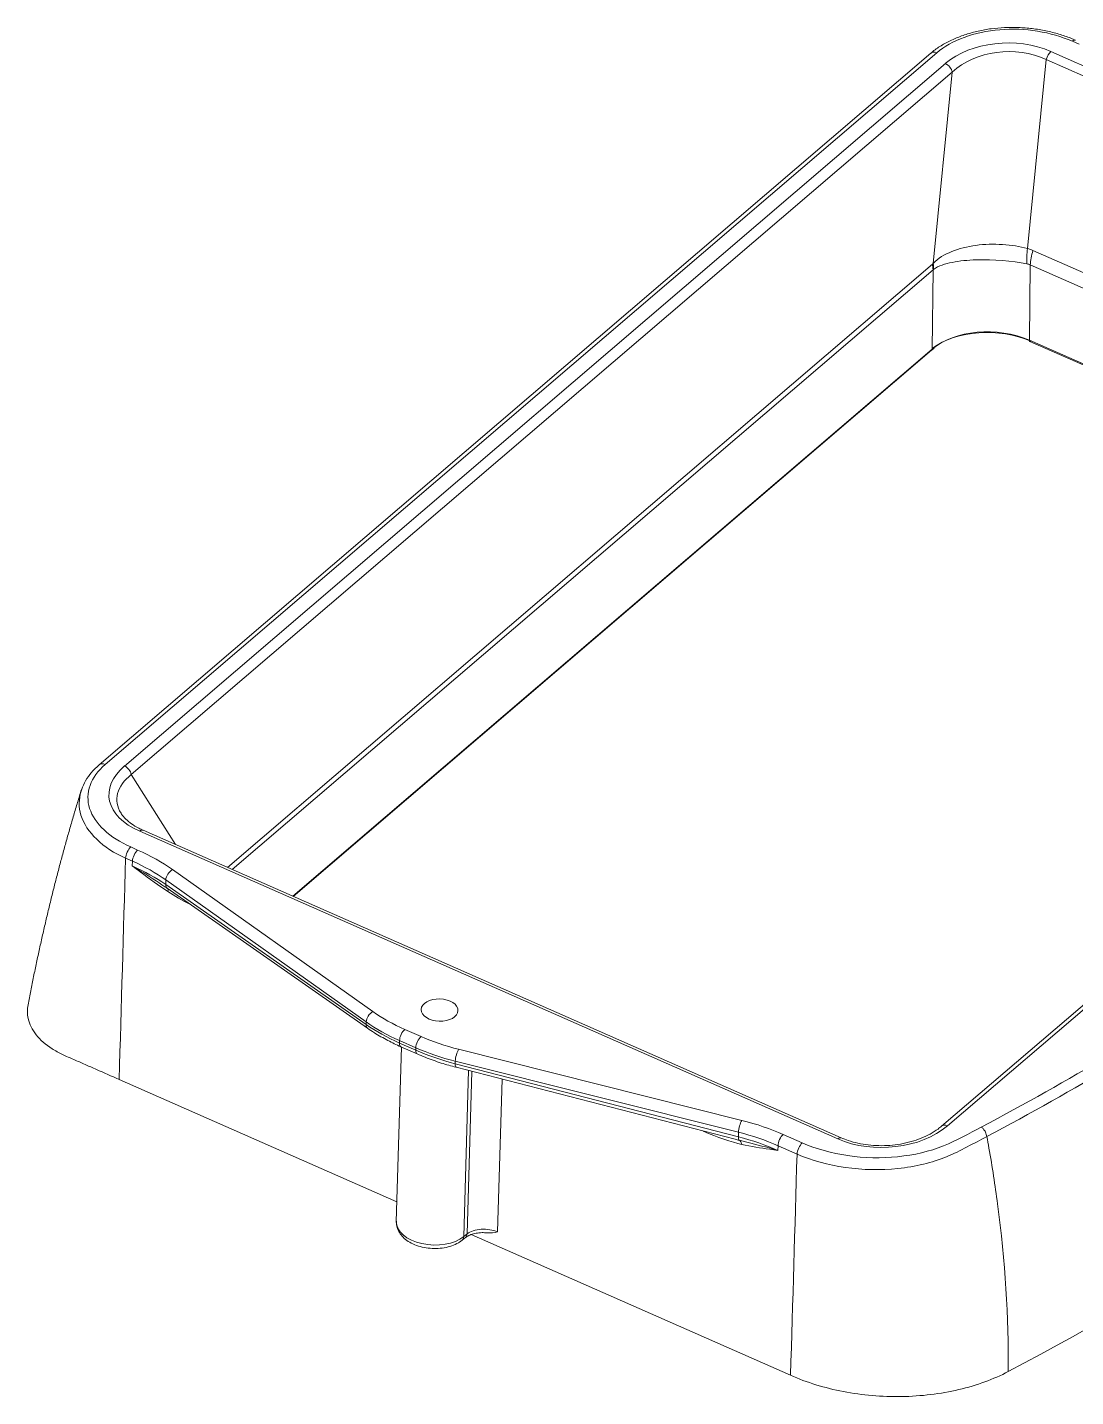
# Model space of a CAD drawing. Header units: millimetres. Extents: x 5476 to 6812, y 642 to 1586.
# Drawn here: x 6212.9 to 6332.6, y 1213.4 to 1369.7 of the extents above; entities that cross this region are included whole.
import ezdxf

# ---------------------------------------------------------------- set-up
doc = ezdxf.new("R2010")
doc.units = ezdxf.units.MM
doc.header["$LTSCALE"] = 0.1
doc.layers.add('ZG02B_00-15KDXF_CONTINUOUS_LINE', color=7, linetype='Continuous', lineweight=18)

msp = doc.modelspace()

# ---------------------------------------------------------------- linework, layer by layer
at = {"layer": 'ZG02B_00-15KDXF_CONTINUOUS_LINE', "color": 7, "linetype": 'Continuous'}
for p, q in [((6332.995, 1367.733), (6332.211, 1368.079)), ((6316.061, 1366.73), (6221.109, 1285.489)), ((6316.732, 1366.762), (6221.784, 1285.525)), ((6329.768, 1366.911), (6409.49, 1331.793)), ((6223.983, 1285.348), (6317.71, 1365.541)), ((6329.235, 1366.002), (6327.089, 1344.411)), ((6408.957, 1330.884), (6329.235, 1366.002)), ((6318.494, 1364.558), (6224.767, 1284.365)), ((6316.323, 1342.72), (6318.494, 1364.558)), ((6327.709, 1344.198), (6397.954, 1313.254)), ((6235.738, 1273.777), (6316.237, 1342.652)), ((6316.303, 1341.997), (6236.286, 1273.534)), ((6316.194, 1332.945), (6316.303, 1341.997)), ((6327.414, 1342.542), (6327.311, 1333.955)), ((6396.577, 1312.075), (6327.414, 1342.542)), ((6327.311, 1333.955), (6389.917, 1306.376)), ((6327.36, 1333.814), (6389.824, 1306.298)), ((6243.198, 1270.49), (6316.194, 1332.945)), ((6243.267, 1270.46), (6316.143, 1332.813)), ((6410.526, 1324.009), (6317.283, 1244.231)), ((6411.199, 1324.044), (6317.956, 1244.265)), ((6224.767, 1284.365), (6229.83, 1276.378)), ((6305.451, 1242.778), (6225.73, 1277.896)), ((6305.831, 1242.899), (6226.11, 1278.017)), ((6224.711, 1276.102), (6225.495, 1275.756)), ((6224.901, 1274.474), (6224.117, 1274.819)), ((6224.886, 1273.934), (6224.901, 1274.474)), ((6229.483, 1273.523), (6252.359, 1257.315)), ((6228.709, 1272.341), (6228.694, 1271.82)), ((6228.694, 1271.82), (6251.577, 1255.842)), ((6251.586, 1256.133), (6228.709, 1272.341)), ((6228.872, 1271.387), (6251.755, 1255.409)), ((6251.577, 1255.842), (6251.586, 1256.133)), ((6255.987, 1255.283), (6257.847, 1254.464)), ((6255.394, 1254.001), (6255.386, 1253.726)), ((6255.386, 1253.726), (6257.246, 1252.906)), ((6257.254, 1253.182), (6255.394, 1254.001)), ((6255.611, 1253.273), (6255.027, 1233.328)), ((6255.553, 1253.298), (6257.413, 1252.479)), ((6257.246, 1252.906), (6257.254, 1253.182)), ((6262.144, 1253.005), (6294.481, 1244.891)), ((6261.764, 1251.65), (6261.755, 1251.358)), ((6261.755, 1251.358), (6294.085, 1243.014)), ((6294.1, 1243.536), (6261.764, 1251.65)), ((6261.862, 1250.95), (6293.704, 1242.732)), ((6263.285, 1250.583), (6262.73, 1231.624)), ((6263.114, 1231.935), (6263.657, 1250.487)), ((6255.094, 1235.59), (6223.378, 1249.561)), ((6267.101, 1249.598), (6266.59, 1232.154)), ((6294.085, 1243.014), (6294.1, 1243.536)), ((6299.204, 1243.287), (6301.375, 1242.33)), ((6298.594, 1241.464), (6298.61, 1242.004)), ((6300.781, 1241.048), (6298.61, 1242.004)), ((6262.73, 1231.624), (6263.114, 1231.935)), ((6300.041, 1215.79), (6263.566, 1231.857)), ((6262.538, 1231.208), (6262.922, 1231.518))]:
    msp.add_line(p, q, dxfattribs=at)
for centre, major_axis, ratio, start_param, end_param in [((6324.777, 1361.797), (-9.03, -0.117), 0.674838, 4.1180486, 5.6025181), ((6324.754, 1361.003), (-8.031, -0.4), 0.7331719, 4.0842918, 5.5687614), ((6329.745, 1366.117), (0.403, 0.915), 0.4417963, 0.7432088, 1.8863995), ((6317.686, 1364.747), (0.65, -0.76), 0.660547, 0.8385752, 2.199932), ((6329.636, 1344.985), (1.221, 4.849), 0.4795215, 1.8087363, 2.1851177), ((6319.985, 1310.755), (6.942, 33.694), 0.3327439, 6.2117723, 6.2686834), ((6326.082, 1269.739), (-9.278, 73.183), 0.1109985, 0.0613831, 0.0728533), ((6312.284, 1343.663), (-2.953, 4.035), 0.6955635, 3.8748155, 4.0317109), ((6330.257, 1344.771), (2.016, 4.576), 0.4417963, 1.8863995, 2.2616453), ((6312.198, 1343.595), (-3.251, 3.799), 0.660547, 3.8230882, 3.9801678), ((6322.042, 1270.682), (-5.491, 71.434), 0.0681476, 0.0411255, 0.0525957), ((6322.533, 1311.328), (4.42, 31.354), 0.219848, 6.2146639, 6.2715749), ((6322.758, 1330.024), (-7.997, 0.248), 0.6108491, 4.1259054, 5.6939627), ((6322.751, 1329.786), (-8.297, 0.251), 0.6085747, 4.1253958, 5.6333524), ((6327.481, 1334.089), (0.121, 0.275), 0.4417963, 2.2616453, 3.1415698), ((6315.948, 1333.041), (-0.195, 0.228), 0.660547, 3.1415894, 3.8230882), ((6232.023, 1282.437), (-9.806, -0.548), 0.5706238, 5.6411403, 7.1256098), ((6223.96, 1284.554), (0.65, -0.76), 0.660547, 0.8385752, 2.199932), ((6232, 1281.643), (-8.884, -0.166), 0.5458819, 5.6532508, 6.6036129), ((6225.706, 1277.102), (0.403, 0.915), 0.4417963, 0.0000101, 0.7432088), ((6225.472, 1274.962), (0.403, 0.915), 0.4417963, 0.7432088, 2.3140052), ((6212.853, 1264.94), (22.151, -0.648), 0.6070368, 0.7395419, 0.9812947), ((6212.832, 1264.221), (-21.134, 1.137), 0.5826495, 3.8953887, 4.1371415), ((6212.83, 1264.146), (-21.151, 0.619), 0.6070368, 3.8811345, 4.1228874), ((6229.46, 1272.729), (0.578, 0.816), 0.587087, 0.8478639, 2.4186602), ((6229.444, 1272.207), (-0.572, -0.82), 0.5921413, 5.556206, 6.2831745), ((6228.373, 1270.522), (-0.552, -0.834), 0.2981992, 2.3772925, 3.0334397), ((6233.756, 1270.083), (-6.833, 3.087), 0.1962912, 0.8817978, 1.3374816), ((6252.336, 1256.521), (0.578, 0.816), 0.587087, 0.8478639, 2.4186602), ((6267.488, 1265.123), (-20.151, 0.59), 0.6070368, 0.7395419, 0.9812947), ((6252.328, 1256.229), (-0.572, -0.82), 0.5921413, 5.556206, 6.2833062), ((6267.44, 1263.494), (-21.135, 1.092), 0.584868, 0.7526099, 0.9943627), ((6267.465, 1264.329), (21.151, -0.619), 0.6070368, 3.8811345, 4.1228874), ((6255.964, 1254.489), (0.403, 0.915), 0.4417963, 0.7432088, 2.3140052), ((6255.956, 1254.214), (-0.403, -0.915), 0.4417963, 5.4555978, 6.2831789), ((6257.824, 1253.67), (0.403, 0.915), 0.4417963, 0.7432088, 2.3140052), ((6269.348, 1264.304), (-20.151, 0.59), 0.6070368, 0.9812947, 1.2230476), ((6257.816, 1253.394), (-0.403, -0.915), 0.4417963, 5.4555978, 6.2826741), ((6269.3, 1262.675), (-21.135, 1.092), 0.584868, 0.9943627, 1.2361156), ((6269.325, 1263.51), (21.151, -0.619), 0.6070368, 4.1228874, 4.3646403), ((6262.121, 1252.21), (0.243, 0.97), 0.2708106, 0.6823269, 2.2531232), ((6262.112, 1251.919), (-0.25, -0.968), 0.2657264, 5.3965214, 6.283173), ((6294.457, 1244.096), (0.243, 0.97), 0.2708106, 0.6823269, 2.2531232), ((6286.562, 1232.47), (22.151, -0.648), 0.6070368, 0.9812947, 1.2230476), ((6310.771, 1247.747), (-9.128, -0.411), 0.6501007, 0.9196211, 2.4470566), ((6317.933, 1243.471), (0.65, -0.76), 0.660547, 2.199932, 3.1380839), ((6289.727, 1245.427), (-6.829, 3.197), 0.1941101, 1.7080426, 2.4253162), ((6289.156, 1244.939), (-7.21, 2.539), 0.0989896, 2.287635, 2.3741715), ((6294.442, 1243.575), (-0.25, -0.968), 0.2657264, 5.3965214, 6.1966515), ((6286.541, 1231.751), (-21.134, 1.137), 0.5826495, 4.1371415, 4.3788944), ((6286.539, 1231.676), (-21.151, 0.619), 0.6070368, 4.1228874, 4.3646403), ((6299.18, 1242.492), (0.403, 0.915), 0.4417963, 0.7432088, 2.3140052), ((6305.428, 1241.983), (0.403, 0.915), 0.4417963, 0.0006891, 0.7432088), ((6293.9, 1241.657), (-0.217, -0.976), 0.5639634, 2.2144847, 3.0405261), ((6259.256, 1233.155), (-4.228, 0.2), 0.5892952, 0.0106761, 2.5627291), ((6262.293, 1232.296), (-0.629, 0.778), 0.6813299, 3.127837, 3.7895591), ((6265.167, 1231.03), (-2.496, 0.154), 0.5743433, 4.1414033, 5.7121997), ((6261.909, 1231.986), (-0.629, 0.778), 0.6813299, 3.1408699, 3.7895591)]:
    msp.add_ellipse(centre, major_axis=major_axis, ratio=ratio, start_param=start_param, end_param=end_param, dxfattribs=at)
msp.add_ellipse((6259.968, 1257.484), major_axis=(-2.099, 0.061), ratio=0.6070368, dxfattribs=at)
for points, knots in [([(6332.58, 1368.195), (6332.403, 1368.277), (6331.8, 1368.539), (6330.669, 1368.922), (6329.192, 1369.295), (6327.635, 1369.549), (6326.055, 1369.675), (6324.478, 1369.669), (6322.94, 1369.533), (6321.461, 1369.269), (6320.054, 1368.886), (6318.722, 1368.382), (6317.496, 1367.762), (6316.613, 1367.185), (6316.187, 1366.83), (6316.08, 1366.735)], [0, 0, 0, 0, 6704.3050583, 22349.8647487, 38750.6779929, 55075.3328356, 71296.8893726, 87418.6471009, 103427.8804033, 119082.2893997, 134853.3154634, 150883.2054737, 167143.0388988, 183570.8388989, 189359.8559898, 189359.8559898, 189359.8559898, 189359.8559898]), ([(6332.211, 1368.079), (6329.796, 1369.142), (6326.819, 1369.641), (6321.031, 1369.165), (6318.417, 1368.195), (6316.732, 1366.762)], [0, 0, 0, 0, 31856.8030398, 31856.8030398, 63713.6060795, 63713.6060795, 63713.6060795, 63713.6060795]), ([(6316.323, 1342.72), (6316.891, 1343.317), (6317.614, 1343.742), (6319.267, 1344.41), (6320.214, 1344.647), (6323.18, 1345.05), (6325.341, 1344.898), (6327.089, 1344.411)], [0, 0, 0, 0, 15941.9386598, 15941.9386598, 31883.8773196, 31883.8773196, 63767.7546391, 63767.7546391, 63767.7546391, 63767.7546391]), ([(6327.032, 1342.669), (6325.317, 1343.004), (6323.202, 1343.195), (6320.27, 1343.103), (6319.331, 1343.011), (6317.675, 1342.68), (6316.944, 1342.46), (6316.356, 1342.04)], [0, 0, 0, 0, 25227.29295, 25227.29295, 37840.939425, 37840.939425, 50454.5859, 50454.5859, 50454.5859, 50454.5859]), ([(6321.817, 1244.131), (6331.772, 1249.403), (6341.157, 1255.002), (6358.811, 1266.839), (6367.103, 1273.098), (6390.056, 1292.689), (6402.826, 1306.843), (6412.772, 1321.786)], [0, 0, 0, 0, 30076.3723616, 30076.3723616, 60152.7447232, 60152.7447232, 120305.4894464, 120305.4894464, 120305.4894464, 120305.4894464]), ([(6413.662, 1320.923), (6403.716, 1305.987), (6390.897, 1291.771), (6367.897, 1272.136), (6359.571, 1265.849), (6341.843, 1253.959), (6332.405, 1248.328), (6322.451, 1243.053)], [0, 0, 0, 0, 60285.7928853, 60285.7928853, 90428.6893279, 90428.6893279, 120571.5857705, 120571.5857705, 120571.5857705, 120571.5857705]), ([(6221.111, 1285.472), (6220.92, 1285.317), (6220.462, 1284.904), (6219.823, 1284.135), (6219.316, 1283.297), (6219.117, 1282.729), (6219.055, 1282.499)], [0, 0, 0, 0, 12019.4381927, 30413.6635076, 50074.1983188, 62905.4927982, 62905.4927982, 62905.4927982, 62905.4927982]), ([(6221.784, 1285.525), (6220.115, 1284.087), (6219.461, 1282.244), (6220.564, 1278.76), (6222.299, 1277.164), (6224.711, 1276.102)], [0, 0, 0, 0, 52308.2679066, 52308.2679066, 104616.5358131, 104616.5358131, 104616.5358131, 104616.5358131]), ([(6224.117, 1274.819), (6221.526, 1275.961), (6219.612, 1277.793), (6218.744, 1280.654), (6218.756, 1281.59), (6219.041, 1282.487)], [0, 0, 0, 0, 55862.9355507, 55862.9355507, 82306.9720334, 82306.9720334, 82306.9720334, 82306.9720334]), ([(6226.11, 1278.017), (6225.94, 1278.092), (6225.469, 1278.317), (6224.774, 1278.736), (6224.127, 1279.281), (6223.747, 1279.698), (6223.627, 1279.921), (6223.61, 1279.957)], [0, 0, 0, 0, 11134.9476077, 32120.210088, 52768.5314746, 73403.3621202, 77280.4174938, 77280.4174938, 77280.4174938, 77280.4174938]), ([(6228.944, 1271.01), (6227.881, 1271.713), (6226.837, 1272.476), (6225.501, 1273.472), (6225.204, 1273.695), (6224.9, 1273.923), (6224.893, 1273.929), (6224.886, 1273.934)], [0, 0, 0, 0, 38527.3303141, 38527.3303141, 49559.0737729, 49559.0737729, 49832.2805414, 49832.2805414, 49832.2805414, 49832.2805414]), ([(6224.886, 1273.934), (6224.893, 1273.93), (6224.901, 1273.925), (6225.222, 1273.736), (6225.531, 1273.55), (6226.79, 1272.776), (6227.714, 1272.171), (6228.609, 1271.568)], [0, 0, 0, 0, 302.9537115, 302.9537115, 12345.8817898, 12345.8817898, 49839.5728438, 49839.5728438, 49839.5728438, 49839.5728438]), ([(6223.378, 1249.561), (6222.514, 1249.942), (6221.218, 1250.512), (6219.491, 1251.272), (6218.415, 1251.75), (6217.545, 1252.125), (6216.685, 1252.509), (6215.294, 1253.272), (6213.764, 1254.624), (6212.891, 1256.388), (6212.872, 1257.563), (6212.975, 1258.086)], [0, 0, 0, 0, 22688.3392951, 34032.5089427, 45376.6785902, 51048.763414, 56720.8482378, 68065.0178854, 90753.3571805, 113441.6964756, 132195.7156936, 132195.7156936, 132195.7156936, 132195.7156936]), ([(6251.755, 1255.409), (6252.003, 1255.236), (6252.736, 1254.749), (6253.988, 1254.03), (6255.04, 1253.525), (6255.553, 1253.298)], [0, 0, 0, 0, 10955.4910363, 31652.1992947, 50117.965212, 50117.965212, 50117.965212, 50117.965212]), ([(6257.413, 1252.479), (6257.716, 1252.346), (6258.606, 1251.974), (6260.082, 1251.447), (6261.284, 1251.1), (6261.862, 1250.95)], [0, 0, 0, 0, 10961.0363955, 31705.413173, 50174.9066178, 50174.9066178, 50174.9066178, 50174.9066178]), ([(6317.283, 1244.231), (6317.155, 1244.121), (6316.758, 1243.807), (6316.001, 1243.326), (6314.965, 1242.838), (6313.83, 1242.452), (6312.625, 1242.178), (6311.382, 1242.022), (6310.131, 1241.987), (6308.902, 1242.07), (6307.722, 1242.267), (6306.691, 1242.552), (6306.088, 1242.785), (6305.831, 1242.899)], [0, 0, 0, 0, 8837.0064185, 25882.1673858, 42620.494173, 59004.013469, 75021.2287702, 90676.840823, 106001.0974614, 121050.6034971, 135904.0086329, 150655.2987599, 162376.1524934, 162376.1524934, 162376.1524934, 162376.1524934]), ([(6322.451, 1243.053), (6321.705, 1242.656), (6320.955, 1242.26), (6319.445, 1241.472), (6318.687, 1241.078), (6316.195, 1240.061), (6314.289, 1239.614), (6308.323, 1238.979), (6304.118, 1239.578), (6300.781, 1241.048)], [0, 0, 0, 0, 14989.3415181, 14989.3415181, 29978.6830361, 29978.6830361, 59957.3660723, 59957.3660723, 119914.7321445, 119914.7321445, 119914.7321445, 119914.7321445]), ([(6301.375, 1242.33), (6304.528, 1240.941), (6308.516, 1240.363), (6314.136, 1240.936), (6315.934, 1241.35), (6319.039, 1242.613), (6320.407, 1243.389), (6321.817, 1244.131)], [0, 0, 0, 0, 53207.2168966, 53207.2168966, 79810.8253448, 79810.8253448, 106414.4337931, 106414.4337931, 106414.4337931, 106414.4337931]), ([(6321.817, 1244.131), (6321.898, 1244.064), (6322.078, 1243.916), (6322.337, 1243.521), (6322.411, 1243.218), (6322.451, 1243.053)], [0, 0, 0, 0, 13672.9522972, 30596.7411811, 50738.7490743, 50738.7490743, 50738.7490743, 50738.7490743]), ([(6294.171, 1242.616), (6295.351, 1242.331), (6296.502, 1242.049), (6297.936, 1241.654), (6298.255, 1241.564), (6298.578, 1241.469), (6298.586, 1241.467), (6298.594, 1241.464)], [0, 0, 0, 0, 38980.2901056, 38980.2901056, 50236.569469, 50236.569469, 50519.734127, 50519.734127, 50519.734127, 50519.734127]), ([(6298.594, 1241.464), (6298.587, 1241.466), (6298.579, 1241.467), (6298.27, 1241.508), (6297.967, 1241.549), (6296.609, 1241.74), (6295.546, 1241.906), (6294.47, 1242.145)], [0, 0, 0, 0, 277.0696375, 277.0696375, 11464.790861, 11464.790861, 50536.8589023, 50536.8589023, 50536.8589023, 50536.8589023]), ([(6255.055, 1233.374), (6255.037, 1233.244), (6255.025, 1232.902), (6255.199, 1232.356), (6255.549, 1231.787), (6256.063, 1231.285), (6256.729, 1230.86), (6257.529, 1230.531), (6258.419, 1230.322), (6259.351, 1230.241), (6260.28, 1230.294), (6261.168, 1230.482), (6261.935, 1230.788), (6262.358, 1231.065), (6262.538, 1231.208)], [0, 0, 0, 0, 8122.9850396, 21733.7539517, 35372.5122608, 49705.9785803, 64936.1992149, 80718.8015604, 96552.7940758, 112348.5990589, 128189.0753574, 144171.4911301, 160429.8097348, 174247.326157, 174247.326157, 174247.326157, 174247.326157]), ([(6262.922, 1231.518), (6262.971, 1231.559), (6263.135, 1231.673), (6263.523, 1231.863), (6264.121, 1232.022), (6264.765, 1232.092), (6265.19, 1232.073), (6265.384, 1232.053)], [0, 0, 0, 0, 9149.6874615, 26840.6503124, 44809.4010101, 63150.3715334, 77994.9441879, 77994.9441879, 77994.9441879, 77994.9441879]), ([(6324.894, 1216.22), (6324.061, 1215.782), (6322.266, 1214.993), (6319.276, 1214.104), (6316.066, 1213.538), (6312.73, 1213.307), (6309.358, 1213.42), (6304.947, 1214.025), (6301.88, 1214.979), (6300.041, 1215.79)], [0, 0, 0, 0, 15013.0193536, 30026.0387071, 45039.0580607, 60052.0774143, 75065.0967678, 90078.1161214, 120104.1548285, 120104.1548285, 120104.1548285, 120104.1548285])]:
    msp.add_open_spline(points, degree=3, knots=knots, dxfattribs=at)
for points, degree in [([(6332.577, 1368.189), (6332.479, 1368.229), (6332.349, 1368.197), (6332.211, 1368.079)], 3), ([(6316.063, 1366.724), (6316.223, 1366.854), (6316.475, 1366.876), (6316.732, 1366.762)], 3), ([(6316.143, 1332.813), (6316.421, 1333.03)], 1), ([(6415.977, 1294.151), (6406.154, 1279.159), (6380.67, 1250.677), (6344.882, 1226.734), (6324.894, 1216.22)], 3), ([(6221.106, 1285.479), (6221.266, 1285.615), (6221.522, 1285.64), (6221.784, 1285.525)], 3), ([(6219.078, 1282.656), (6215.395, 1270.769), (6212.976, 1258.09)], 2), ([(6219.041, 1282.487), (6219.085, 1282.627), (6219.136, 1282.767), (6219.193, 1282.905)], 3), ([(6224.711, 1276.102), (6224.412, 1275.846), (6224.129, 1275.235), (6224.117, 1274.819)], 3), ([(6223.378, 1249.561), (6223.624, 1257.981), (6223.871, 1266.4), (6224.117, 1274.819)], 3), ([(6228.609, 1271.568), (6228.709, 1271.5), (6228.809, 1271.432), (6228.909, 1271.365)], 3), ([(6322.69, 1241.729), (6322.612, 1242.17), (6322.533, 1242.611), (6322.451, 1243.053)], 3), ([(6301.375, 1242.33), (6301.076, 1242.075), (6300.793, 1241.464), (6300.781, 1241.048)], 3), ([(6323.672, 1235.365), (6323.392, 1237.474), (6323.065, 1239.596), (6322.69, 1241.729)], 3), ([(6300.781, 1241.048), (6300.534, 1232.628), (6300.288, 1224.209), (6300.041, 1215.79)], 3), ([(6324.894, 1216.22), (6324.949, 1222.429), (6324.539, 1228.833), (6323.672, 1235.365)], 3), ([(6266.59, 1232.154), (6266.206, 1232.089), (6265.81, 1232.022), (6265.391, 1232.056)], 3)]:
    msp.add_open_spline(points, degree=degree, dxfattribs=at)

doc.saveas('drawing.dxf')
